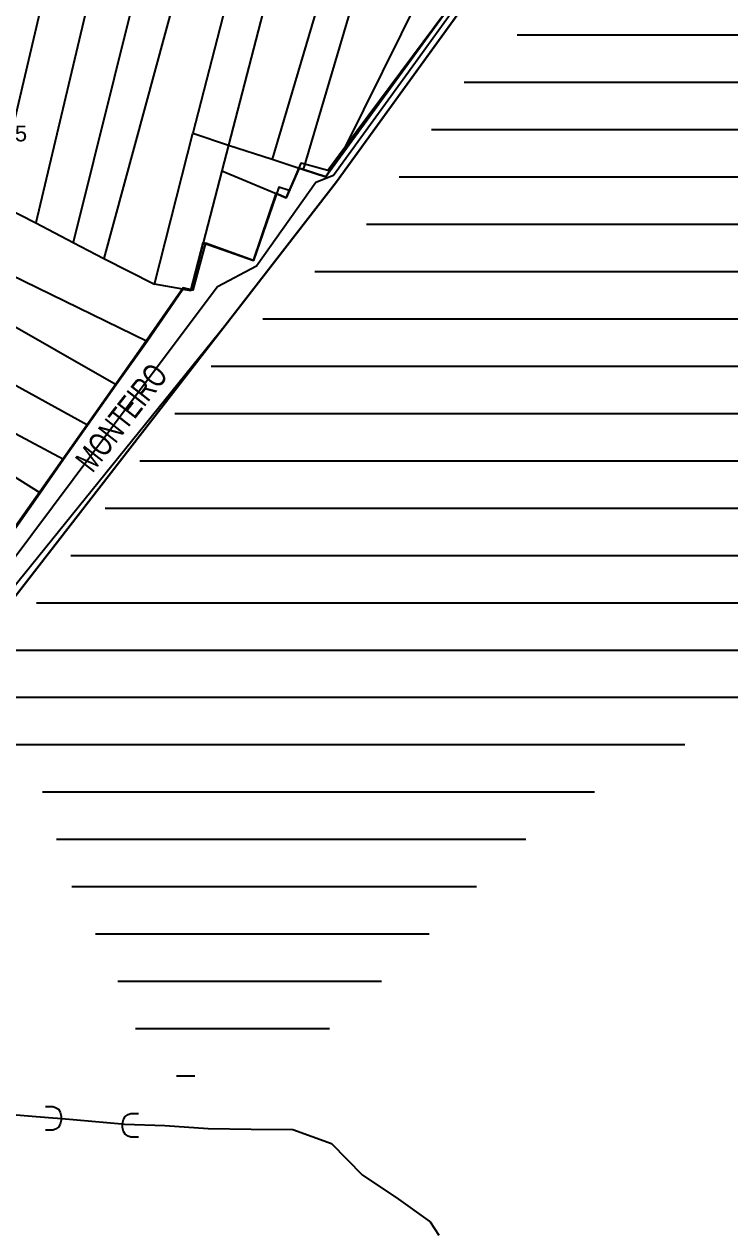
# Model space of a CAD drawing. Extents: x 201512 to 203323, y 4836571 to 4838029.
# Drawn here: x 203022.7 to 203112.2, y 4837185.4 to 4837339.1 of the extents above; entities that cross this region are included whole.
import ezdxf

# ---------------------------------------------------------------- set-up
doc = ezdxf.new("R2010")
doc.units = 0
doc.header["$LTSCALE"] = 1.5
doc.header["$MEASUREMENT"] = 0
for name, color, linetype in [('CD-MALHA-LOTES', 40, 'CONTINUOUS'), ('CD_TXT_QUADRA', 7, 'CONTINUOUS'), ('HD-ALAGADO-BREJO', 170, 'CONTINUOUS'), ('HD-VALAS-DRENOS', 170, 'CONTINUOUS'), ('RU-QUADRAS', 6, 'CONTINUOUS'), ('SV-EIXO-RUA-N-PAV', 6, 'CONTINUOUS'), ('SV-PONTE-BUEIRO', 249, 'CONTINUOUS'), ('SV-RUA-NAO-PAV-S-GUIA-C-GUIA', 7, 'CONTINUOUS'), ('SV-TXT-RUA-N-PAV-S-GUIA-C-GUIA', 7, 'CONTINUOUS')]:
    doc.layers.add(name, color=color, linetype=linetype)
doc.styles.add('ARIAL', font='arial.ttf')
doc.styles.add('MONOTXT', font='arial.ttf', dxfattribs={"height": 0.2})

# ---------------------------------------------------------------- blocks, each defined once
blk = doc.blocks.new('*X4')
at = {"layer": 'HD-ALAGADO-BREJO', "color": 0}
for p, q in [((203085.242715, 4837337.715965), (203114.752046, 4837337.71626)), ((203078.51533, 4837331.715864), (203122.343828, 4837331.716303)), ((203074.384021, 4837325.71579), (203130.155348, 4837325.716348)), ((203070.264567, 4837319.715716), (203138.882542, 4837319.716402)), ((203066.118622, 4837313.715641), (203147.025711, 4837313.71645)), ((203059.557363, 4837307.715543), (203154.94565, 4837307.716497)), ((203052.996104, 4837301.715444), (203162.865589, 4837301.716543)), ((203046.434845, 4837295.715345), (203171.580958, 4837295.716597)), ((203041.8227, 4837289.715266), (203181.580847, 4837289.716664)), ((203037.391873, 4837283.715189), (203191.289027, 4837283.716728)), ((203032.962713, 4837277.715112), (203200.094141, 4837277.716783)), ((203028.61783, 4837271.715035), (203208.402708, 4837271.716833)), ((203024.272947, 4837265.714959), (203216.269315, 4837265.716879)), ((203020.595701, 4837259.714889), (203223.572554, 4837259.716919)), ((203017.827759, 4837253.714828), (203230.364967, 4837253.716954)), ((203019.383319, 4837247.714811), (203106.482137, 4837247.715682)), ((203025.037455, 4837241.714834), (203095.030402, 4837241.715534)), ((203026.813209, 4837235.714819), (203086.335101, 4837235.715414)), ((203028.773389, 4837229.714806), (203080.083005, 4837229.715319)), ((203031.773391, 4837223.714803), (203074.082912, 4837223.715226)), ((203034.60436, 4837217.714798), (203068.030253, 4837217.715132)), ((203036.832936, 4837211.714787), (203061.414759, 4837211.715033)), ((203042.045524, 4837205.714807), (203044.337045, 4837205.714829))]:
    blk.add_line(p, q, dxfattribs=at)
blk = doc.blocks.new('COD119', base_point=(202265.52, 4838125.96))
at = {"layer": 'SV-PONTE-BUEIRO'}
blk.add_lwpolyline([(202264.01, 4838123.96), (202264.01, 4838124.793333), (202264.01, 4838124.918333), (202264.135833, 4838125.251667), (202264.3875, 4838125.626667), (202264.765, 4838125.835), (202265.268333, 4838125.96), (202265.771667, 4838125.96), (202266.275, 4838125.835), (202266.6525, 4838125.626667), (202266.904167, 4838125.251667), (202267.03, 4838124.918333), (202267.03, 4838124.793333), (202267.03, 4838123.96)], dxfattribs=at)

msp = doc.modelspace()

# ---------------------------------------------------------------- linework, layer by layer
at = {"layer": 'CD-MALHA-LOTES', "linetype": 'Continuous'}
for p, q in [((203029.86, 4837362.73), (203019.02, 4837316.51)), ((203035.43, 4837361.2), (203024.17, 4837313.91)), ((203040.94, 4837359.65), (203028.91, 4837311.4)), ((203046.12, 4837358.21), (203032.8, 4837309.37)), ((203052.14, 4837356.52), (203044.12, 4837325.25)), ((203056.77, 4837355.23), (203048.63, 4837323.76)), ((203063.45, 4837353.39), (203054.14, 4837321.95)), ((203067.47, 4837352.27), (203058.1, 4837320.64)), ((203085.59, 4837351.27), (203062.34, 4837319.09)), ((203063.4, 4837323.45), (203076.49, 4837349.78)), ((203063.4, 4837323.45), (203078.85, 4837344.29)), ((203039.23, 4837306.13), (203044.12, 4837325.25)), ((203044.12, 4837325.25), (203048.63, 4837323.76)), ((203048.63, 4837323.76), (203047.77, 4837320.47)), ((203048.63, 4837323.76), (203054.14, 4837321.95)), ((203060.95, 4837319.71), (203063.4, 4837323.45)), ((203054.14, 4837321.95), (203057.59, 4837320.81)), ((203047.77, 4837320.47), (203045.42, 4837311.37)), ((203047.77, 4837320.47), (203054.67, 4837317.61)), ((203055.94, 4837317.07), (203057.59, 4837320.81)), ((203057.59, 4837320.81), (203058.1, 4837320.64)), ((203058.1, 4837320.64), (203060.95, 4837319.71)), ((203062.34, 4837319.09), (203019.31, 4837263.66)), ((203051.8, 4837309.11), (203054.67, 4837317.61)), ((203054.67, 4837317.61), (203055.94, 4837317.07)), ((203019.96, 4837316.04), (203024.17, 4837313.91)), ((203024.17, 4837313.91), (203028.91, 4837311.4)), ((203028.91, 4837311.4), (203032.8, 4837309.37)), ((203043.85, 4837305.29), (203045.42, 4837311.37)), ((203045.42, 4837311.37), (203051.8, 4837309.11)), ((203016.59, 4837309.45), (203038.29, 4837298.9)), ((203032.8, 4837309.37), (203039.23, 4837306.13)), ((203012.51, 4837305.86), (203034.38, 4837293.4)), ((203038.29, 4837298.9), (203042.85, 4837305.47)), ((203042.85, 4837305.47), (203039.23, 4837306.13)), ((203042.85, 4837305.47), (203043.85, 4837305.29)), ((203030.74, 4837288.22), (203007.71, 4837300.87)), ((203034.38, 4837293.4), (203038.29, 4837298.9)), ((203003.86, 4837296.64), (203027.71, 4837283.93)), ((203001.51, 4837294.21), (203024.72, 4837279.66)), ((203030.74, 4837288.22), (203034.38, 4837293.4)), ((203027.71, 4837283.93), (203030.74, 4837288.22)), ((203024.72, 4837279.66), (203027.71, 4837283.93)), ((203021.65, 4837275.27), (203024.72, 4837279.66))]:
    msp.add_line(p, q, dxfattribs=at)
at = {"layer": 'HD-VALAS-DRENOS'}
msp.add_lwpolyline([(202974.447071, 4837204.209037), (202977.549456, 4837203.527665), (202982.594783, 4837203.90866), (202988.041622, 4837203.991966), (202993.492481, 4837203.374969), (202998.692897, 4837202.856488), (203004.092347, 4837202.489294), (203009.441823, 4837202.121794), (203014.743622, 4837201.353815), (203020.143646, 4837200.886578), (203025.793538, 4837200.420867), (203027.474227, 4837200.283505), (203035.113402, 4837199.634021), (203035.443618, 4837199.579411), (203040.542077, 4837199.410472), (203046.041474, 4837199.043888), (203051.489461, 4837198.927108), (203056.786954, 4837198.909455), (203061.694707, 4837197.138599), (203065.615908, 4837193.110657), (203069.880034, 4837190.285375), (203074.195569, 4837187.210289), (203075.304752, 4837185.516268)], dxfattribs=at)
at = {"layer": 'RU-QUADRAS', "color": 6, "linetype": 'Continuous'}
msp.add_lwpolyline([(202967.66, 4837315.7, 0.0286535558), (202999.26, 4837371.5), (203022.98, 4837363.82), (203029.86, 4837362.73), (203076.49, 4837349.78), (203080.8, 4837348.01), (203078.85, 4837344.29), (203060.95, 4837319.71), (203057.59, 4837320.81), (203055.94, 4837317.07), (203054.67, 4837317.61), (203051.8, 4837309.11), (203045.42, 4837311.37), (203043.85, 4837305.29), (203042.85, 4837305.47), (203017.76, 4837270.01, -0.030718484)], format="xyb", close=True, dxfattribs=at)
msp.add_lwpolyline([(202936.61, 4837168.2), (202944.71, 4837191.81), (202935.44, 4837221.07), (202932.15, 4837237.61), (202949.54, 4837244.94), (202949.35, 4837245.73), (202964.84, 4837251.24), (202964.29, 4837253.25), (202970.73, 4837255.6), (202971.3, 4837254.04), (202984.73, 4837258.81), (202990.89, 4837259.24), (202994.22, 4837261.96), (202994.76, 4837261.46), (203008.44, 4837273.98), (203019.31, 4837263.66), (203062.34, 4837319.09), (203085.59, 4837351.27), (203081.64, 4837354.31), (203089.99, 4837367.12), (203148.08, 4837323.07)], dxfattribs=at)
at = {"layer": 'SV-EIXO-RUA-N-PAV'}
msp.add_lwpolyline([(202963.133429, 4837316.950536), (202966.886346, 4837313.456441), (202979.439205, 4837301.421225), (202990.568544, 4837292.103639), (202997.198612, 4837286.184418), (203000.015541, 4837283.691929), (203009.203717, 4837275.280219), (203018.521303, 4837267.515564), (203036.657772, 4837291.755442), (203047.235742, 4837305.813007), (203052.176767, 4837308.457499), (203059.692693, 4837319.035469), (203061.919634, 4837319.940164), (203072.358419, 4837334.276096), (203080.152713, 4837345.132433), (203083.214757, 4837349.864683), (203079.171391, 4837351.145216)], dxfattribs=at)
at = {"layer": 'SV-RUA-NAO-PAV-S-GUIA-C-GUIA'}
for points in [[(203117.512008, 4837346.049428), (203105.676595, 4837353.230512), (203097.935862, 4837360.986876), (203088.40096, 4837367.881877), (203081.64, 4837354.31), (203085.59, 4837351.27), (203062.34, 4837319.09), (203054.063569, 4837308.428541), (203048.224805, 4837300.907215), (203019.374597, 4837265.212082)], [(203078.85, 4837344.29), (203064.95, 4837325.56), (203061.21, 4837320.51), (203058.58, 4837321.23), (203057.8, 4837321.44), (203056.33, 4837318.01), (203055.02, 4837318.43), (203051.8, 4837309.11), (203045.7, 4837311.3), (203044.12, 4837305.36), (203042.88, 4837305.66), (203038.6, 4837299.52), (203034.62, 4837293.83), (203030.84, 4837288.41), (203027.71, 4837283.93), (203024.66, 4837279.57), (203021.27, 4837274.72)]]:
    msp.add_lwpolyline(points, dxfattribs=at)

# ---------------------------------------------------------------- block references
at = {"layer": 'HD-ALAGADO-BREJO'}
msp.add_blockref('*X4', (0, 0), dxfattribs=at)
at = {"layer": 'SV-PONTE-BUEIRO'}
for p, rotation in [((203027.393268, 4837200.330595, 4.980616), 270), ((203035.194611, 4837199.427819, 4.980616), 90)]:
    msp.add_blockref('COD119', p, dxfattribs=dict(at, rotation=rotation))

# ---------------------------------------------------------------- texts
at = {"layer": 'CD_TXT_QUADRA', "color": 7, "linetype": 'Continuous', "style": 'MONOTXT'}
msp.add_text('358816215', height=2, dxfattribs=at).set_placement((203009.1, 4837324.22))
at = {"layer": 'SV-TXT-RUA-N-PAV-S-GUIA-C-GUIA', "style": 'ARIAL', "width": 0.7}
msp.add_text('MONTEIRO', height=3, rotation=52, dxfattribs=at).set_placement((203031.37016, 4837282.058347))

doc.saveas('drawing.dxf')
